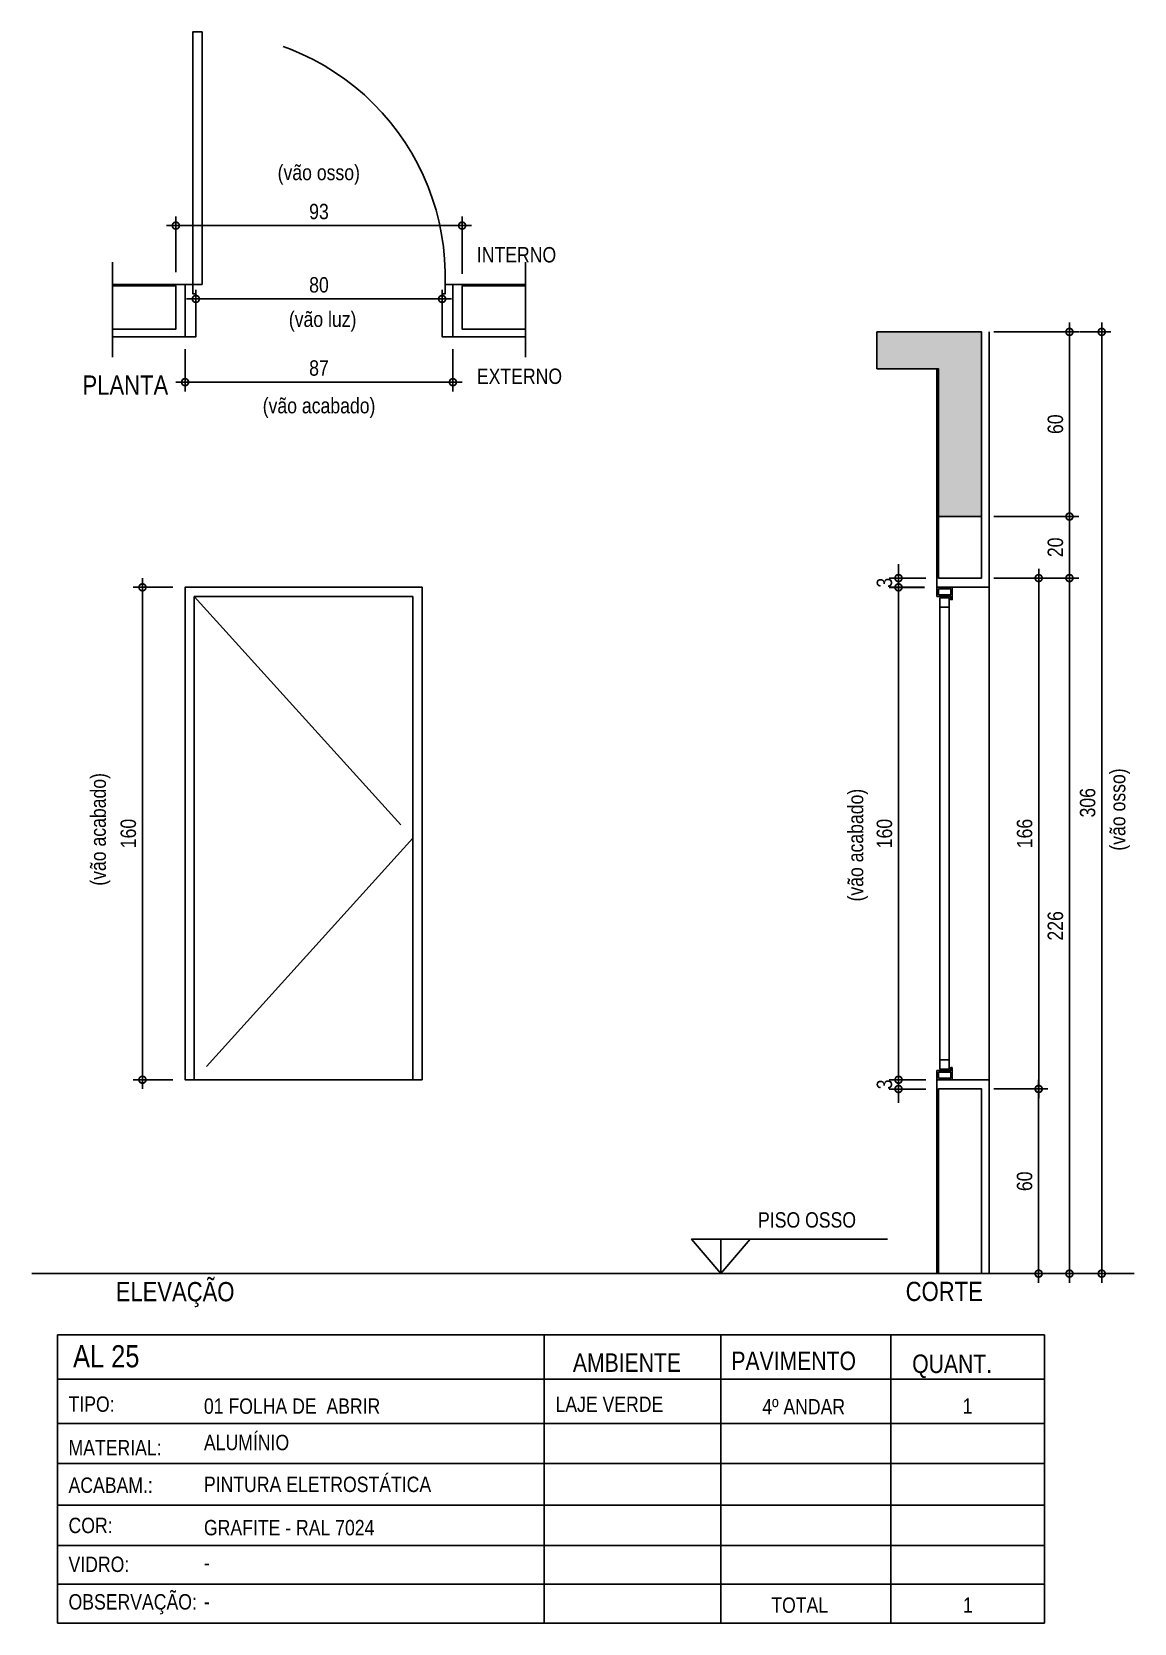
# Model space of a CAD drawing. Header units: metres. Extents: x -0.2 to 51.6, y -20.8 to 5.5.
# Drawn here: x 5.13 to 8.71, y -13.7 to -8.53 of the extents above; entities that cross this region are included whole.
import ezdxf

# ---------------------------------------------------------------- set-up
doc = ezdxf.new("R2010")
doc.units = ezdxf.units.M
doc.linetypes.add('DASHEDX2', pattern=[1.5, 1, -0.5])
for name, color, linetype in [('AR-CAIXILHO', 1, 'Continuous'), ('ARQ-ALV ACAB', 4, 'Continuous'), ('ARQ-ALV OSSO', 5, 'Continuous'), ('ARQ-AUX', 7, 'Continuous'), ('ARQ-AUX2', 2, 'Continuous'), ('ARQ-CAX', 1, 'Continuous'), ('ARQ-CAX @ 1', 1, 'Continuous'), ('ARQ-DIM', 2, 'Continuous'), ('ARQ-ENCH', 1, 'Continuous'), ('ARQ-PRJ', 7, 'DASHEDX2'), ('ARQ-TXT', 2, 'Continuous'), ('ES-CORTE', 2, 'Continuous')]:
    doc.layers.add(name, color=color, linetype=linetype)
doc.styles.add('Adesa', font='ARIALN.TTF')
doc.dimstyles.new('ADESA 1-0025', dxfattribs={"dimtxt": 0.05, "dimasz": 0.045, "dimexe": 0.03, "dimexo": 0.04, "dimgap": 0.02, "dimtad": 1, "dimtoh": 1, "dimdec": 0, "dimlfac": 100, "dimzin": 4, "dimtxsty": 'Adesa', "dimblk": 'DOTSMALL', "dimcen": 1, "dimdle": 0.03, "dimclrd": 1, "dimclre": 1, "dimclrt": 256, "dimazin": 1, "dimtm": 1e-09, "dimtfac": 1, "dimtdec": 0, "dimtix": 1, "dimtmove": 2, "dimatfit": 0, "dimldrblk": 'DOTSMALL', "dimfxl": 0.8, "dimtvp": 2, "dimtolj": 1, "dimtzin": 0, "dimarcsym": 0})

# ---------------------------------------------------------------- blocks, each defined once
blk = doc.blocks.new('*U266')
for points in [[(0, 0), (0, 0.8204), (0.03, 0.8204), (0.03, 0)], [(-0.025, 0), (0, 0), (0, -0.03), (0.01, -0.03), (0.01, -0.17), (-0.025, -0.17), (-0.025, 0)], [(0.845, 0), (0.82, 0), (0.82, -0.03), (0.81, -0.03), (0.81, -0.17), (0.845, -0.17), (0.845, 0)]]:
    blk.add_lwpolyline(points, close=True)
at = {"layer": 'ARQ-PRJ'}
blk.add_arc((0.0237, 0.0242), 0.7967, 358.2599, 91.7013, dxfattribs=at)
blk = doc.blocks.new('_DotSmall')
at = {"color": 0, "linetype": 'ByBlock', "const_width": 0.5}
blk.add_lwpolyline([(-0.0625, 0, 1), (0.0625, 0, 1)], format="xyb", close=True, dxfattribs=at)
blk = doc.blocks.new('*D409')
at = {"layer": 'ARQ-DIM', "color": 1, "lineweight": -2, "transparency": 16777216}
for p, q in [((5.6247, -9.5595), (5.6247, -9.697)), ((6.4947, -9.5595), (6.4947, -9.697)), ((5.5947, -9.667), (6.5247, -9.667))]:
    blk.add_line(p, q, dxfattribs=at)
at = {"layer": 'Defpoints', "color": 0, "transparency": 16777216}
for p in [(5.6247, -9.5195), (6.4947, -9.5195), (6.4947, -9.667)]:
    blk.add_point(p, dxfattribs=at)
at = {"layer": 'ARQ-DIM', "color": 1, "lineweight": -2, "transparency": 16777216, "xscale": 0.045, "yscale": 0.045, "zscale": 0.045, "rotation": 180}
blk.add_blockref('_DotSmall', (5.6247, -9.667), dxfattribs=at)
at = {"layer": 'ARQ-DIM', "color": 1, "lineweight": -2, "transparency": 16777216, "xscale": 0.045, "yscale": 0.045, "zscale": 0.045}
blk.add_blockref('_DotSmall', (6.4947, -9.667), dxfattribs=at)
at = {"layer": 'ARQ-DIM', "transparency": 16777216, "insert": (6.0597, -9.6214), "char_height": 0.05, "attachment_point": 5, "style": 'Adesa'}
blk.add_mtext('\\A1;87', dxfattribs=at)
blk = doc.blocks.new('*D410')
at = {"layer": 'ARQ-DIM', "color": 1, "lineweight": -2, "transparency": 16777216}
for p, q in [((5.5947, -9.3095), (5.5947, -9.1283)), ((6.5247, -9.3145), (6.5247, -9.1283)), ((5.5647, -9.1583), (6.5547, -9.1583))]:
    blk.add_line(p, q, dxfattribs=at)
at = {"layer": 'Defpoints', "color": 0, "transparency": 16777216}
for p in [(6.5247, -9.1583), (5.5947, -9.3495), (6.5247, -9.3545)]:
    blk.add_point(p, dxfattribs=at)
at = {"layer": 'ARQ-DIM', "color": 1, "lineweight": -2, "transparency": 16777216, "xscale": 0.045, "yscale": 0.045, "zscale": 0.045, "rotation": 180}
blk.add_blockref('_DotSmall', (5.5947, -9.1583), dxfattribs=at)
at = {"layer": 'ARQ-DIM', "color": 1, "lineweight": -2, "transparency": 16777216, "xscale": 0.045, "yscale": 0.045, "zscale": 0.045}
blk.add_blockref('_DotSmall', (6.5247, -9.1583), dxfattribs=at)
at = {"layer": 'ARQ-DIM', "transparency": 16777216, "insert": (6.0597, -9.1128), "char_height": 0.05, "attachment_point": 5, "style": 'Adesa'}
blk.add_mtext('\\A1;93', dxfattribs=at)
blk = doc.blocks.new('*D411')
at = {"layer": 'ARQ-DIM', "color": 1, "lineweight": -2, "transparency": 16777216}
for p, q in [((5.6297, -9.3966), (6.4897, -9.3966)), ((5.6597, -9.4795), (5.6597, -9.3666)), ((6.4597, -9.4795), (6.4597, -9.3666))]:
    blk.add_line(p, q, dxfattribs=at)
at = {"layer": 'Defpoints', "color": 0, "transparency": 16777216}
for p in [(6.4597, -9.3966), (5.6597, -9.5195), (6.4597, -9.5195)]:
    blk.add_point(p, dxfattribs=at)
at = {"layer": 'ARQ-DIM', "color": 1, "lineweight": -2, "transparency": 16777216, "xscale": 0.045, "yscale": 0.045, "zscale": 0.045, "rotation": 180}
blk.add_blockref('_DotSmall', (5.6597, -9.3966), dxfattribs=at)
at = {"layer": 'ARQ-DIM', "color": 1, "lineweight": -2, "transparency": 16777216, "xscale": 0.045, "yscale": 0.045, "zscale": 0.045}
blk.add_blockref('_DotSmall', (6.4597, -9.3966), dxfattribs=at)
at = {"layer": 'ARQ-DIM', "transparency": 16777216, "insert": (6.0597, -9.3511), "char_height": 0.05, "attachment_point": 5, "style": 'Adesa'}
blk.add_mtext('\\A1;80', dxfattribs=at)
blk = doc.blocks.new('*D412')
at = {"layer": 'ARQ-DIM', "color": 1, "lineweight": -2, "transparency": 16777216}
for p, q in [((5.5847, -10.3336), (5.4562, -10.3336)), ((5.4862, -10.3036), (5.4862, -11.9636)), ((5.5847, -11.9336), (5.4562, -11.9336))]:
    blk.add_line(p, q, dxfattribs=at)
at = {"layer": 'Defpoints', "color": 0, "transparency": 16777216}
for p in [(5.6247, -10.3336), (5.4862, -11.9336), (5.6247, -11.9336)]:
    blk.add_point(p, dxfattribs=at)
at = {"layer": 'ARQ-DIM', "color": 1, "lineweight": -2, "transparency": 16777216, "xscale": 0.045, "yscale": 0.045, "zscale": 0.045}
for p, rotation in [((5.4862, -10.3336), 90), ((5.4862, -11.9336), 270)]:
    blk.add_blockref('_DotSmall', p, dxfattribs=dict(at, rotation=rotation))
at = {"layer": 'ARQ-DIM', "transparency": 16777216, "insert": (5.4406, -11.1336), "char_height": 0.05, "attachment_point": 5, "rotation": 90, "style": 'Adesa'}
blk.add_mtext('\\A1;160', dxfattribs=at)
blk = doc.blocks.new('*D413')
at = {"layer": 'ARQ-DIM', "color": 1, "lineweight": -2, "transparency": 16777216}
for p, q in [((8.3977, -11.9336), (8.3977, -12.5936)), ((8.2521, -11.9636), (8.4277, -11.9636)), ((8.2521, -12.5636), (8.4277, -12.5636))]:
    blk.add_line(p, q, dxfattribs=at)
at = {"layer": 'Defpoints', "color": 0, "transparency": 16777216}
for p in [(8.2121, -11.9636), (8.2121, -12.5636), (8.3977, -12.5636)]:
    blk.add_point(p, dxfattribs=at)
at = {"layer": 'ARQ-DIM', "color": 1, "lineweight": -2, "transparency": 16777216, "xscale": 0.045, "yscale": 0.045, "zscale": 0.045}
for p, rotation in [((8.3977, -11.9636), 90), ((8.3977, -12.5636), 270)]:
    blk.add_blockref('_DotSmall', p, dxfattribs=dict(at, rotation=rotation))
at = {"layer": 'ARQ-DIM', "transparency": 16777216, "insert": (8.3522, -12.2636), "char_height": 0.05, "attachment_point": 5, "rotation": 90, "style": 'Adesa'}
blk.add_mtext('\\A1;60', dxfattribs=at)
blk = doc.blocks.new('*D414')
at = {"layer": 'ARQ-DIM', "color": 1, "lineweight": -2, "transparency": 16777216}
for p, q in [((8.3978, -10.2736), (8.3978, -11.9936)), ((8.2521, -10.3036), (8.4278, -10.3036)), ((8.2521, -11.9636), (8.4278, -11.9636))]:
    blk.add_line(p, q, dxfattribs=at)
at = {"layer": 'Defpoints', "color": 0, "transparency": 16777216}
for p in [(8.2121, -10.3036), (8.2121, -11.9636), (8.3978, -11.9636)]:
    blk.add_point(p, dxfattribs=at)
at = {"layer": 'ARQ-DIM', "color": 1, "lineweight": -2, "transparency": 16777216, "xscale": 0.045, "yscale": 0.045, "zscale": 0.045}
for p, rotation in [((8.3978, -10.3036), 90), ((8.3978, -11.9636), 270)]:
    blk.add_blockref('_DotSmall', p, dxfattribs=dict(at, rotation=rotation))
at = {"layer": 'ARQ-DIM', "transparency": 16777216, "insert": (8.3522, -11.1336), "char_height": 0.05, "attachment_point": 5, "rotation": 90, "style": 'Adesa'}
blk.add_mtext('\\A1;166', dxfattribs=at)
blk = doc.blocks.new('*D415')
at = {"layer": 'ARQ-DIM', "color": 1, "lineweight": -2, "transparency": 16777216}
for p, q in [((8.2526, -9.5036), (8.5278, -9.5036)), ((8.4978, -9.4736), (8.4978, -10.1336)), ((8.2521, -10.1036), (8.5278, -10.1036))]:
    blk.add_line(p, q, dxfattribs=at)
at = {"layer": 'Defpoints', "color": 0, "transparency": 16777216}
for p in [(8.2126, -9.5036), (8.2121, -10.1036), (8.4978, -10.1036)]:
    blk.add_point(p, dxfattribs=at)
at = {"layer": 'ARQ-DIM', "color": 1, "lineweight": -2, "transparency": 16777216, "xscale": 0.045, "yscale": 0.045, "zscale": 0.045}
for p, rotation in [((8.4978, -9.5036), 90), ((8.4978, -10.1036), 270)]:
    blk.add_blockref('_DotSmall', p, dxfattribs=dict(at, rotation=rotation))
at = {"layer": 'ARQ-DIM', "transparency": 16777216, "insert": (8.4523, -9.8036), "char_height": 0.05, "attachment_point": 5, "rotation": 90, "style": 'Adesa'}
blk.add_mtext('\\A1;60', dxfattribs=at)
blk = doc.blocks.new('*D416')
at = {"layer": 'ARQ-DIM', "color": 1, "lineweight": -2, "transparency": 16777216}
for p, q in [((8.4978, -10.2736), (8.4978, -12.5936)), ((8.4678, -10.3036), (8.5278, -10.3036)), ((8.3799, -12.5636), (8.5278, -12.5636))]:
    blk.add_line(p, q, dxfattribs=at)
at = {"layer": 'Defpoints', "color": 0, "transparency": 16777216}
for p in [(8.4278, -10.3036), (8.3399, -12.5636), (8.4978, -12.5636)]:
    blk.add_point(p, dxfattribs=at)
at = {"layer": 'ARQ-DIM', "color": 1, "lineweight": -2, "transparency": 16777216, "xscale": 0.045, "yscale": 0.045, "zscale": 0.045}
for p, rotation in [((8.4978, -10.3036), 90), ((8.4978, -12.5636), 270)]:
    blk.add_blockref('_DotSmall', p, dxfattribs=dict(at, rotation=rotation))
at = {"layer": 'ARQ-DIM', "transparency": 16777216, "insert": (8.4523, -11.4336), "char_height": 0.05, "attachment_point": 5, "rotation": 90, "style": 'Adesa'}
blk.add_mtext('\\A1;226', dxfattribs=at)
blk = doc.blocks.new('*D417')
at = {"layer": 'ARQ-DIM', "color": 1, "lineweight": -2, "transparency": 16777216}
for p, q in [((8.5299, -9.5036), (8.6326, -9.5036)), ((8.6026, -9.4736), (8.6026, -12.5936)), ((8.4939, -12.5636), (8.6326, -12.5636))]:
    blk.add_line(p, q, dxfattribs=at)
at = {"layer": 'Defpoints', "color": 0, "transparency": 16777216}
for p in [(8.4899, -9.5036), (8.4539, -12.5636), (8.6026, -12.5636)]:
    blk.add_point(p, dxfattribs=at)
at = {"layer": 'ARQ-DIM', "color": 1, "lineweight": -2, "transparency": 16777216, "xscale": 0.045, "yscale": 0.045, "zscale": 0.045}
for p, rotation in [((8.6026, -9.5036), 90), ((8.6026, -12.5636), 270)]:
    blk.add_blockref('_DotSmall', p, dxfattribs=dict(at, rotation=rotation))
at = {"layer": 'ARQ-DIM', "transparency": 16777216, "insert": (8.5571, -11.0336), "char_height": 0.05, "attachment_point": 5, "rotation": 90, "style": 'Adesa'}
blk.add_mtext('\\A1;306', dxfattribs=at)
blk = doc.blocks.new('*D418')
at = {"layer": 'ARQ-DIM', "color": 1, "lineweight": -2, "transparency": 16777216}
for p, q in [((8.0264, -10.3336), (7.9125, -10.3336)), ((7.9425, -10.3036), (7.9425, -11.9637)), ((8.0264, -11.9337), (7.9125, -11.9337))]:
    blk.add_line(p, q, dxfattribs=at)
at = {"layer": 'Defpoints', "color": 0, "transparency": 16777216}
for p in [(8.0664, -10.3336), (7.9425, -11.9337), (8.0664, -11.9337)]:
    blk.add_point(p, dxfattribs=at)
at = {"layer": 'ARQ-DIM', "color": 1, "lineweight": -2, "transparency": 16777216, "xscale": 0.045, "yscale": 0.045, "zscale": 0.045}
for p, rotation in [((7.9425, -10.3336), 90), ((7.9425, -11.9337), 270)]:
    blk.add_blockref('_DotSmall', p, dxfattribs=dict(at, rotation=rotation))
at = {"layer": 'ARQ-DIM', "transparency": 16777216, "insert": (7.8969, -11.1337), "char_height": 0.05, "attachment_point": 5, "rotation": 90, "style": 'Adesa'}
blk.add_mtext('\\A1;160', dxfattribs=at)
blk = doc.blocks.new('*D419')
at = {"layer": 'ARQ-DIM', "color": 1, "lineweight": -2, "transparency": 16777216}
for p, q in [((7.9425, -10.3036), (7.9425, -10.2586)), ((8.0314, -10.3036), (7.9125, -10.3036)), ((8.0264, -10.3337), (7.9125, -10.3337)), ((7.9425, -10.3036), (7.9425, -10.3337)), ((7.9425, -10.3337), (7.9425, -10.3787))]:
    blk.add_line(p, q, dxfattribs=at)
at = {"layer": 'Defpoints', "color": 0, "transparency": 16777216}
for p in [(7.9425, -10.3337), (8.0664, -10.3337), (8.0714, -10.3036)]:
    blk.add_point(p, dxfattribs=at)
at = {"layer": 'ARQ-DIM', "color": 1, "lineweight": -2, "transparency": 16777216, "xscale": 0.045, "yscale": 0.045, "zscale": 0.045}
for p, rotation in [((7.9425, -10.3036), 270), ((7.9425, -10.3337), 90)]:
    blk.add_blockref('_DotSmall', p, dxfattribs=dict(at, rotation=rotation))
at = {"layer": 'ARQ-DIM', "transparency": 16777216, "insert": (7.8969, -10.3187), "char_height": 0.05, "attachment_point": 5, "rotation": 90, "style": 'Adesa'}
blk.add_mtext('\\A1;3', dxfattribs=at)
blk = doc.blocks.new('*D420')
at = {"layer": 'ARQ-DIM', "color": 1, "lineweight": -2, "transparency": 16777216}
for p, q in [((7.9425, -11.9337), (7.9425, -11.8887)), ((8.0314, -11.9337), (7.9125, -11.9337)), ((7.9425, -11.9637), (7.9425, -11.9337)), ((8.0314, -11.9637), (7.9125, -11.9637)), ((7.9425, -11.9637), (7.9425, -12.0087))]:
    blk.add_line(p, q, dxfattribs=at)
at = {"layer": 'Defpoints', "color": 0, "transparency": 16777216}
for p in [(7.9425, -11.9337), (8.0714, -11.9337), (8.0714, -11.9637)]:
    blk.add_point(p, dxfattribs=at)
at = {"layer": 'ARQ-DIM', "color": 1, "lineweight": -2, "transparency": 16777216, "xscale": 0.045, "yscale": 0.045, "zscale": 0.045}
for p, rotation in [((7.9425, -11.9337), 270), ((7.9425, -11.9637), 90)]:
    blk.add_blockref('_DotSmall', p, dxfattribs=dict(at, rotation=rotation))
at = {"layer": 'ARQ-DIM', "transparency": 16777216, "insert": (7.8969, -11.9487), "char_height": 0.05, "attachment_point": 5, "rotation": 90, "style": 'Adesa'}
blk.add_mtext('\\A1;3', dxfattribs=at)
blk = doc.blocks.new('*D421')
at = {"layer": 'ARQ-DIM', "color": 1, "lineweight": -2, "transparency": 16777216}
for p, q in [((8.4978, -10.0736), (8.4978, -10.3336)), ((8.2521, -10.1036), (8.5278, -10.1036)), ((8.3799, -10.3036), (8.5278, -10.3036))]:
    blk.add_line(p, q, dxfattribs=at)
at = {"layer": 'Defpoints', "color": 0, "transparency": 16777216}
for p in [(8.2121, -10.1036), (8.3399, -10.3036), (8.4978, -10.3036)]:
    blk.add_point(p, dxfattribs=at)
at = {"layer": 'ARQ-DIM', "color": 1, "lineweight": -2, "transparency": 16777216, "xscale": 0.045, "yscale": 0.045, "zscale": 0.045}
for p, rotation in [((8.4978, -10.1036), 90), ((8.4978, -10.3036), 270)]:
    blk.add_blockref('_DotSmall', p, dxfattribs=dict(at, rotation=rotation))
at = {"layer": 'ARQ-DIM', "transparency": 16777216, "insert": (8.4523, -10.2036), "char_height": 0.05, "attachment_point": 5, "rotation": 90, "style": 'Adesa'}
blk.add_mtext('\\A1;20', dxfattribs=at)
blk = doc.blocks.new('ALUMINIO')
h = blk.add_hatch(color=8)
h.dxf.hatch_style = 1
h.paths.add_polyline_path([(8.2121, -9.5036), (7.8721, -9.5036), (7.8721, -9.6236), (8.0721, -9.6236), (8.0721, -10.1036), (8.2121, -10.1036)])
at = {"color": 8}
blk.add_line((7.8721, -9.5036), (7.8721, -9.6236), dxfattribs=at)
at = {"color": 7, "linetype": 'ByBlock', "ltscale": 0.5}
blk.add_line((8.1071, -10.3682), (8.1071, -11.8691), dxfattribs=at)
blk.add_lwpolyline([(8.0771, -11.8691), (8.0771, -10.3982)], dxfattribs=at)
at = {"layer": 'AR-CAIXILHO'}
for p, q in [((8.0721, -10.3386), (8.1121, -10.3386)), ((8.0721, -10.3386), (8.0721, -10.3582, 0)), ((8.1121, -10.3582, 0), (8.1121, -10.3386)), ((8.0671, -10.3632, 0), (8.1121, -10.3632, 0)), ((8.0671, -10.3632, 0), (8.1121, -10.3632, 0)), ((8.0721, -10.3582, 0), (8.1121, -10.3582, 0)), ((8.0721, -10.3632, 0), (8.1121, -10.3632, 0)), ((8.0671, -11.9041, 0), (8.1121, -11.9041, 0)), ((8.0671, -11.9041, 0), (8.1121, -11.9041, 0)), ((8.0721, -11.9041, 0), (8.1121, -11.9041, 0)), ((8.0721, -11.9287), (8.0721, -11.9091, 0)), ((8.0721, -11.9091, 0), (8.1121, -11.9091, 0)), ((8.0721, -11.9287), (8.1121, -11.9287)), ((8.1121, -11.9091, 0), (8.1121, -11.9287))]:
    blk.add_line(p, q, dxfattribs=at)
for points in [[(8.1171, -10.3732), (8.1171, -10.3336), (8.1171, -10.3336), (8.1171, -10.3336), (8.0671, -10.3336), (8.0671, -10.3336), (8.0671, -10.3336), (8.0671, -10.3632), (8.0671, -10.3632), (8.1121, -10.3632), (8.1121, -10.3732), (8.1171, -10.3732), (8.1171, -10.3732), (8.1171, -10.3732)], [(8.1171, -11.8941), (8.1171, -11.9337), (8.1171, -11.9337), (8.1171, -11.9337), (8.0671, -11.9337), (8.0671, -11.9337), (8.0671, -11.9337), (8.0671, -11.9041), (8.0671, -11.9041), (8.1121, -11.9041), (8.1121, -11.8941), (8.1171, -11.8941), (8.1171, -11.8941), (8.1171, -11.8941)]]:
    blk.add_lwpolyline(points, dxfattribs=at)
at = {"layer": 'AR-CAIXILHO', "color": 1}
for points in [[(8.0771, -10.3682), (8.1071, -10.3682), (8.1071, -10.3982), (8.0771, -10.3982)], [(8.0771, -11.8991), (8.1071, -11.8991), (8.1071, -11.8691), (8.0771, -11.8691)]]:
    blk.add_lwpolyline(points, close=True, dxfattribs=at)
at = {"layer": 'ARQ-ALV ACAB', "ltscale": 0.05}
for points in [[(5.3901, -9.5195), (5.6247, -9.5195), (5.6247, -9.3495), (5.389, -9.3495)], [(6.7294, -9.5195), (6.4947, -9.5195), (6.4947, -9.3495), (6.7294, -9.3495)]]:
    blk.add_lwpolyline(points, dxfattribs=at)
at = {"layer": 'ARQ-ALV ACAB'}
for points in [[(8.2371, -9.5036), (8.2371, -10.3336), (8.0671, -10.3336), (8.0671, -9.6236)], [(8.2371, -12.5636), (8.2371, -11.9336), (8.0671, -11.9336), (8.0671, -12.5636)]]:
    blk.add_lwpolyline(points, dxfattribs=at)
at = {"layer": 'ARQ-ALV OSSO', "ltscale": 0.05}
for points in [[(5.3901, -9.4945), (5.5947, -9.4945), (5.5947, -9.3545), (5.3901, -9.3545)], [(6.7294, -9.4945), (6.5247, -9.4945), (6.5247, -9.3545), (6.7294, -9.3545)]]:
    blk.add_lwpolyline(points, dxfattribs=at)
at = {"layer": 'ARQ-ALV OSSO'}
for points in [[(8.2121, -10.1036), (8.2121, -10.3036), (8.0721, -10.3036), (8.0721, -10.1036)], [(8.2121, -12.5636), (8.2121, -11.9636), (8.0721, -11.9636), (8.0721, -12.5636)]]:
    blk.add_lwpolyline(points, dxfattribs=at)
at = {"layer": 'ARQ-AUX'}
blk.add_lwpolyline([(8.2371, -11.9336), (8.2371, -10.3336)], dxfattribs=at)
at = {"layer": 'ARQ-AUX2'}
blk.add_lwpolyline([(7.8721, -9.6236), (8.0721, -9.6236), (8.0721, -10.1036), (8.2121, -10.1036), (8.2121, -9.5036), (7.8721, -9.5036)], dxfattribs=at)
at = {"layer": 'ARQ-CAX'}
for points in [[(6.3947, -10.3336), (5.6247, -10.3336), (5.6247, -11.9336), (6.3947, -11.9336)], [(6.3647, -10.3636), (5.6547, -10.3636), (5.6547, -11.9336), (6.3647, -11.9336)]]:
    blk.add_lwpolyline(points, close=True, dxfattribs=at)
for points in [[(8.0771, -10.3682), (8.1071, -10.3682)], [(8.0771, -11.8991), (8.1071, -11.8991)]]:
    blk.add_lwpolyline(points, dxfattribs=at)
at = {"layer": 'ARQ-DIM'}
blk.add_lwpolyline([(7.9066, -12.4511), (7.2704, -12.4511), (7.3653, -12.5636), (7.4603, -12.4511), (7.2704, -12.4511), (7.3653, -12.5636), (7.3653, -12.4511)], dxfattribs=at)
at = {"layer": 'ARQ-ENCH', "ltscale": 0.01}
for p, q in [((5.389, -9.5861), (5.389, -9.277)), ((6.7304, -9.5861), (6.7304, -9.277)), ((8.4163, -12.7625), (5.2102, -12.7625)), ((5.2102, -13.6994), (5.2102, -12.7625)), ((6.7916, -13.6994), (6.7916, -12.7625)), ((6.7916, -13.6994), (6.7916, -12.7625)), ((7.3648, -12.7625), (7.3648, -13.6994)), ((7.9171, -12.7625), (7.9171, -13.6994)), ((8.4163, -13.6994), (8.4163, -12.7625)), ((8.4163, -12.9063), (5.2102, -12.9063)), ((8.4163, -13.0502), (5.2102, -13.0502)), ((8.4163, -13.1809), (5.2102, -13.1809)), ((8.4163, -13.316), (5.2102, -13.316)), ((8.4163, -13.4467), (5.2102, -13.4467)), ((8.4163, -13.573), (5.2102, -13.573)), ((8.4163, -13.6994), (5.2102, -13.6994))]:
    blk.add_line(p, q, dxfattribs=at)
at = {"layer": 'ARQ-PRJ'}
blk.add_lwpolyline([(5.6547, -10.3636), (6.3647, -11.1486), (5.6547, -11.9336)], dxfattribs=at)
at = {"layer": 'ES-CORTE'}
blk.add_line((5.1269, -12.5636), (8.708, -12.5636), dxfattribs=at)
at = {"layer": 'ARQ-CAX @ 1'}
blk.add_blockref('*U266', (5.6497, -9.3495), dxfattribs=at)
at = {"layer": 'ARQ-TXT', "attachment_point": 1, "style": 'Adesa'}
for s, insert, char_height, width in [('(vão osso)', (5.9254, -8.9606), 0.05, 0.551174), ('(vão luz)', (5.9618, -9.4374), 0.05, 0.551174), ('PLANTA', (5.2915, -9.6452), 0.0625, 0.551174), ('(vão acabado)', (5.8769, -9.7182), 0.05, 0.551174), ('PISO OSSO', (7.4861, -12.3641), 0.05, 0.88), ('ELEVAÇÃO', (5.3993, -12.5909), 0.0625, 0.551174), ('CORTE', (7.9657, -12.5901), 0.0625, 0.551174)]:
    blk.add_mtext(s, dxfattribs=dict(at, insert=insert, char_height=char_height, width=width))
at = {"layer": 'ARQ-TXT', "ltscale": 0.01, "style": 'Adesa'}
for s, insert, char_height, width, attachment_point in [('INTERNO', (6.5726, -9.2279), 0.05, 0.686828, 1), ('EXTERNO', (6.5726, -9.6228), 0.05, 0.686828, 1), ('AL 25', (5.2609, -12.796), 0.072, 0.605305, 1), ('AMBIENTE', (7.0603, -12.8228), 0.06, 0.467927, 2), ('PAVIMENTO', (7.3995, -12.8475), 0.06, 0.336611, 4), ('QUANT.', (8.1167, -12.8265), 0.06, 0.39922, 2), ('TIPO:', (5.2461, -12.9625), 0.05, 0.166457, 1), ('01 FOLHA DE  ABRIR', (5.686, -12.9691), 0.05, 1.067594, 1), (' LAJE VERDE', (6.8122, -12.9882), 0.05, 0.742904, 4), ('4º ANDAR', (7.4999, -12.9961), 0.05, 0.55993, 4), ('1', (8.1667, -12.9941), 0.05, 0.49922, 5), ('ALUMÍNIO', (5.686, -13.0873), 0.05, 1.067594, 1), ('MATERIAL:', (5.2461, -13.1041), 0.05, 0.336303, 1), ('ACABAM.:', (5.2461, -13.226), 0.05, 0.336303, 1), ('PINTURA ELETROSTÁTICA', (5.686, -13.2233), 0.05, 1.067594, 1), ('COR:', (5.2461, -13.3567), 0.05, 0.336303, 1), ('GRAFITE - RAL 7024', (5.686, -13.3639), 0.05, 1.067594, 1), ('VIDRO:', (5.2461, -13.4831), 0.05, 0.336303, 1), ('-', (5.686, -13.478), 0.05, 1.067594, 1), ('OBSERVAÇÃO:', (5.2461, -13.605), 0.05, 0.336303, 1), ('-', (5.686, -13.6043), 0.05, 1.067594, 1), ('TOTAL', (7.6215, -13.6157), 0.05, 0.410919, 2), ('1', (8.168, -13.6157), 0.05, 0.39922, 2)]:
    blk.add_mtext(s, dxfattribs=dict(at, insert=insert, char_height=char_height, width=width, attachment_point=attachment_point))
at = {"layer": 'ARQ-TXT', "ltscale": 0.01, "char_height": 0.05, "width": 0.88, "attachment_point": 1, "rotation": 90, "style": 'Adesa'}
for s, insert in [('(vão acabado)', (5.3173, -11.3032)), ('{\\fArial Narrow|b0|i0|c0|p34;(vão osso)}', (8.6293, -11.1893)), ('{\\fArial Narrow|b0|i0|c0|p34;(vão acabado)}', (7.7779, -11.3544))]:
    blk.add_mtext(s, dxfattribs=dict(at, insert=insert))
at = {"layer": 'ARQ-DIM'}
for base, p1, p2, picture, middle in [((6.5247, -9.1583), (5.5947, -9.3495), (6.5247, -9.3545), '*D410', (6.0597, -9.1128)), ((6.4597, -9.3966), (5.6597, -9.5195), (6.4597, -9.5195), '*D411', (6.0597, -9.3511)), ((6.4947, -9.667), (5.6247, -9.5195), (6.4947, -9.5195), '*D409', (6.0597, -9.6214))]:
    dim = blk.add_linear_dim(base=base, p1=p1, p2=p2, dimstyle='ADESA 1-0025', dxfattribs=at)
    dim.commit()
    dim.dimension.update_dxf_attribs({"geometry": picture, "text_midpoint": middle})
for base, p1, p2, picture, middle in [((8.4978, -10.1036), (8.2126, -9.5036), (8.2121, -10.1036), '*D415', (8.4523, -9.8036)), ((8.6026, -12.5636), (8.4899, -9.5036), (8.4539, -12.5636), '*D417', (8.5571, -11.0336)), ((8.4978, -10.3036), (8.2121, -10.1036), (8.3399, -10.3036), '*D421', (8.4523, -10.2036)), ((7.9425, -10.3337), (8.0714, -10.3036), (8.0664, -10.3337), '*D419', (7.8969, -10.3187)), ((8.3977, -11.9636), (8.2121, -10.3036), (8.2121, -11.9636), '*D414', (8.3522, -11.1336)), ((8.4978, -12.5636), (8.4278, -10.3036), (8.3399, -12.5636), '*D416', (8.4523, -11.4336)), ((5.4862, -11.9336), (5.6247, -10.3336), (5.6247, -11.9336), '*D412', (5.4406, -11.1336)), ((7.9425, -11.9337), (8.0664, -10.3336), (8.0664, -11.9337), '*D418', (7.8969, -11.1337)), ((7.9425, -11.9337), (8.0714, -11.9637), (8.0714, -11.9337), '*D420', (7.8969, -11.9487)), ((8.3977, -12.5636), (8.2121, -11.9636), (8.2121, -12.5636), '*D413', (8.3522, -12.2636))]:
    dim = blk.add_linear_dim(base=base, p1=p1, p2=p2, angle=90, dimstyle='ADESA 1-0025', dxfattribs=at)
    dim.commit()
    dim.dimension.update_dxf_attribs({"geometry": picture, "text_midpoint": middle})

msp = doc.modelspace()

# ---------------------------------------------------------------- block references
msp.add_blockref('ALUMINIO', (0, 0))

doc.saveas('drawing.dxf')
